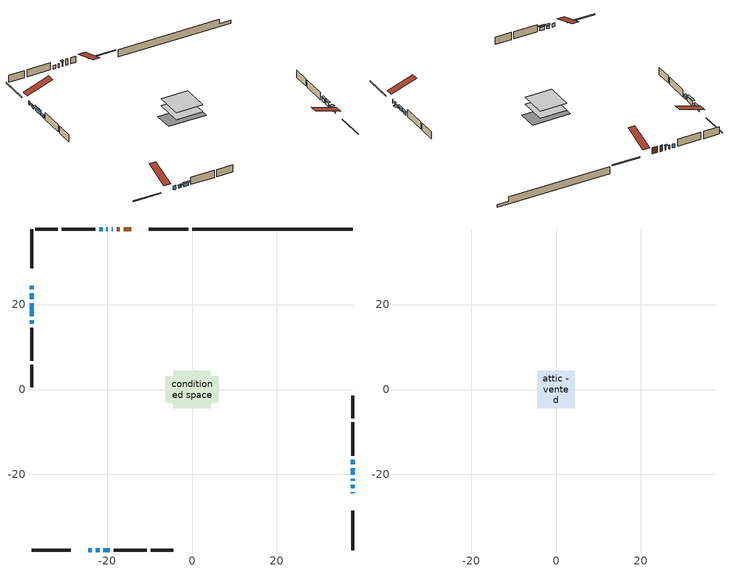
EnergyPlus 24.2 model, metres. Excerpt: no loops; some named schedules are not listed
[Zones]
conditioned space
 floor adiabatic (AdiabaticFloorConstruction): -4.46,-4.46 -4.46,4.46 4.46,4.46 4.46,-4.46 z1.68
 floor foundation (Slab1 construction): -6.29,-3.16 -6.29,3.16 6.29,3.16 6.29,-3.16 z-0.76
 wall outside (RimJoist1 construction): -0.92,37.8 -10.18,37.8 / -37.8,-37.8 -28.54,-37.8 / -37.8,37.8 -37.8,28.54 / 37.8,-37.8 37.8,-28.54 z1.68:1.98
 wall outside (AdiabaticWallConstruction 1): -14.33,37.8 -16.07,37.8 / -17,37.8 -17.7,37.8 z1.68:3.71
 wall outside (AdiabaticWallConstruction): -18.63,37.8 -18.91,37.8 / -37.8,20.27 -37.8,17.25 z1.68:3.13; 37.8,-24.4 37.8,-24.18 / 37.8,-23.26 37.8,-22.43 / -19.84,37.8 -20.15,37.8 / -21.08,37.8 -21.9,37.8 / -24.4,-37.8 -23.57,-37.8 / -37.8,24.4 -37.8,23.6 z1.68:2.9; 37.8,-21.5 37.8,-20.99 z1.68:2.19; 37.8,-20.06 37.8,-18.59 z1.68:2.85; 37.8,-17.66 37.8,-16.49 z1.68:2.77; -22.64,-37.8 -21.78,-37.8 / -37.8,22.68 -37.8,21.2 z1.68:2.54; -20.85,-37.8 -19.4,-37.8 z1.68:2.82; -37.8,16.32 -37.8,15.5 z1.68:2.5
 wall outside (Wall1 construction): -22.83,37.8 -30.66,37.8 / -18.47,-37.8 -10.64,-37.8 / -37.8,14.58 -37.8,6.75 / 37.8,-15.56 37.8,-7.73 z1.68:4.12
 wall outside (Wall2 construction): -31.59,37.8 -36.87,37.8 / -9.71,-37.8 -4.43,-37.8 / -37.8,5.82 -37.8,0.54 / 37.8,-6.8 37.8,-1.52 z1.68:4.12
 wall foundation (FoundationWall1 construction): 0.01,37.8,-0.76 0.01,37.8,1.68 34.02,37.8,1.68 34.02,37.8,0.15 37.8,37.8,0.15 37.8,37.8,-0.76
 window (WindowConstruction 7): -18.63,37.8 -18.91,37.8 z1.68:3.13
 window (WindowConstruction 14): 37.8,-24.4 37.8,-24.18 z1.68:2.9
 window (WindowConstruction 9): 37.8,-23.25 37.8,-22.43 z1.68:2.9
 window (WindowConstruction 10): -19.84,37.8 -20.15,37.8 z1.68:2.9
 window (WindowConstruction 11): -21.08,37.8 -21.9,37.8 z1.68:2.9
 window (WindowConstruction 12): -24.4,-37.8 -23.57,-37.8 z1.68:2.9
 window (WindowConstruction 13): -37.8,24.4 -37.8,23.6 z1.68:2.9
 window (WindowConstruction 8): 37.8,-21.5 37.8,-20.99 z1.68:2.19
 window (WindowConstruction): 37.8,-20.06 37.8,-18.59 z1.68:2.85
 window (WindowConstruction 1): 37.8,-17.66 37.8,-16.49 z1.68:2.77
 window (WindowConstruction 2): -22.64,-37.8 -21.78,-37.8 z1.68:2.54
 window (WindowConstruction 3): -20.85,-37.8 -19.4,-37.8 z1.68:2.82
 window (WindowConstruction 4): -37.8,22.67 -37.8,21.2 z1.68:2.54
 window (WindowConstruction 5): -37.8,20.27 -37.8,17.25 z1.68:3.13
 window (WindowConstruction 6): -37.8,16.32 -37.8,15.51 z1.68:2.49
 door (Door): -14.33,37.8 -16.07,37.8 z1.68:3.71
 door (Door 1): -17,37.8 -17.7,37.8 z1.68:3.71
 ceiling adiabatic (AdiabaticFloorConstruction): 4.46,-4.46 4.46,4.46 -4.46,4.46 -4.46,-4.46 z1.68
attic - vented
 floor to conditioned space (Floor1 construction Reversed): -4.46,-4.46 -4.46,4.46 4.46,4.46 4.46,-4.46 z4.12
 roof outside (Roof1 construction): -13.4,37.8,4.12 -13.4,29.12,7.01 -11.11,29.12,7.01 -11.11,37.8,4.12; -25.33,-37.8,4.12 -25.33,-29.12,7.01 -27.61,-29.12,7.01 -27.61,-37.8,4.12; -37.8,25.33,4.12 -29.12,25.33,7.01 -29.12,27.61,7.01 -37.8,27.61,4.12; 37.8,-25.33,4.12 29.12,-25.33,7.01 29.12,-27.61,7.01 37.8,-27.61,4.12
shading: -19.21,37.8 -18.33,37.8 -18.33,38.41 -19.21,38.41 z3.43; 37.8,-20.69 37.8,-21.8 39.02,-21.8 39.02,-20.69 z2.49; 37.8,-18.29 37.8,-20.36 38.41,-20.36 38.41,-18.29 z3.15; 37.8,-16.19 37.8,-17.96 38.41,-17.96 38.41,-16.19 z3.07; -21.48,-37.8 -22.94,-37.8 -22.94,-38.41 -21.48,-38.41 z2.84; -19.1,-37.8 -21.15,-37.8 -21.15,-38.41 -19.1,-38.41 z3.12; -37.8,20.9 -37.8,22.97 -38.41,22.97 -38.41,20.9 z2.84; -37.8,16.95 -37.8,20.57 -38.41,20.57 -38.41,16.95 z3.43; -37.8,15.21 -37.8,16.62 -38.41,16.62 -38.41,15.21 z2.79
[Building]
Building 1: Terrain=Suburbs
[Site:Location]
Vancouver Intl AP_BC: Latitude {deg}=49.19; Longitude {deg}=-123.18; Time Zone {hr}=-8; Elevation {m}=4; Keep Site Location Information=Yes
[Site:GroundTemperature:Shallow]
8.06451, 6.96315, 6.87495, 7.3976, 9.49575, 11.5841, 13.3946, 14.5416, 14.639, 13.7062, 11.9418, 9.91751
[Site:WaterMainsTemperature]
Calculation Method=Schedule; Temperature Schedule=mains temperature schedule
[Material] Roughness=Rough; Thermal Absorptance=0.9
Name | Thickness {m} | Conductivity {W/m-K} | Density {kg/m3} | Specific Heat {J/kg-K} | Solar Absorptance | Visible Absorptance
asphalt or fiberglass shingles | 0.00635 | 0.162714 | 1121.4 | 1465.45 | 0.4 | 0.4
ceiling loosefill ins | 0.169333 | 0.0480833 | 16.02 | 1046.75 | 0.7 | 0.7
ceiling stud and cavity | 0.1397 | 0.164942 | 65.682 | 1177.47 | 0.7 | 0.7
concrete 4.0 in. | 0.1016 | 1.803125 | 2242.8 | 837.4 | 0.7 | 0.7
concrete 8.0 in. | 0.2032 | 1.803125 | 2242.8 | 837.4 | 0.7 | 0.7
door material | 0.04445 | 0.188738 | 512.64 | 1214.23 | 0.7 | 0.7
floor covering | 0.0127 | 0.0433444 | 54.468 | 1339.84 | 0.6 | 0.6
floor rigid ins; wall rigid ins | 0.512978 | 0.029427 | 32.04 | 1214.23 | 0.7 | 0.7
floor stud and cavity | 0.1397 | 1.75129 | 37.0049 | 1207.88 | 0.7 | 0.7
furniture material conditioned space 1 | 0.1524 | 0.115458 | 640.8 | 1214.23 | 0.6 | 0.6
gypsum board | 0.0127 | 0.160291 | 801 | 837.4 | 0.6 | 0.6
gypsum board 1 | 0.00254 | 0.160291 | 801 | 837.4 | 0.6 | 0.6
osb sheathing 0.5 in. | 0.0127 | 0.115458 | 512.64 | 1214.23 | 0.7 | 0.7
osb sheathing 0.75 in. | 0.01905 | 0.115458 | 512.64 | 1214.23 | 0.7 | 0.7
rim joist stud and cavity | 0.0508 | 0.143208 | 50.32683 | 1063.81 | 0.6 | 0.6
wall stud and cavity | 0.1397 | 0.129639 | 139.0536 | 1170.24 | 0.7 | 0.7
wall stud and cavity 1 | 0.0889 | 0.49837 | 6.31874 | 1174.65 | 0.7 | 0.7
wall stud and cavity 2 | 0.0889 | 0.380278 | 52.3479 | 1209.89 | 0.7 | 0.7
wall stud and cavity 3 | 0.0889 | 0.391764 | 83.0341 | 1211.67 | 0.7 | 0.7
wood siding | 0.0254 | 0.102417 | 544.68 | 1172.36 | 0.4 | 0.4
wood siding 1 | 0.00254 | 0.102417 | 544.68 | 1172.36 | 0.4 | 0.4
wood siding 2; wood siding 3; wood siding 4 | 0.0254 | 0.102417 | 544.68 | 1172.36 | 0.7 | 0.7
[WindowMaterial:SimpleGlazingSystem]
Name | U-Factor {W/m2-K} | Solar Heat Gain Coefficient
WindowMaterial | 2.787898 | 0.61
WindowMaterial 1 | 2.78222 | 0.55
WindowMaterial 10 | 6.83007 | 0.72
WindowMaterial 11 | 6.75625 | 0.73
WindowMaterial 12 | 8.057082 | 0.62
WindowMaterial 2 | 2.77143 | 0.49
WindowMaterial 3 | 2.78619 | 0.58
WindowMaterial 4 | 2.77597 | 0.65
WindowMaterial 5 | 2.7913 | 0.7
WindowMaterial 6 | 2.76405 | 0.62
WindowMaterial 7 | 4.79848 | 0.59
WindowMaterial 8 | 5.00743 | 0.62
WindowMaterial 9 | 7.20936 | 0.73
[Construction]
AdiabaticFloorConstruction: floor stud and cavity, floor rigid ins, osb sheathing 0.75 in., floor covering
AdiabaticWallConstruction: wood siding 3, wall rigid ins, wall stud and cavity 2, gypsum board
AdiabaticWallConstruction 1: wood siding 4, wall rigid ins, wall stud and cavity 2, gypsum board
Door; Door 1: door material
Floor1 construction Reversed: gypsum board, ceiling stud and cavity, ceiling loosefill ins
FoundationWall1 construction: concrete 8.0 in.
furniture construction conditioned space 1: furniture material conditioned space 1
PartitionWallConstruction: gypsum board, wall stud and cavity 3, gypsum board
RimJoist1 construction: wood siding 2, rim joist stud and cavity
Roof1 construction: asphalt or fiberglass shingles
Slab1 construction: concrete 4.0 in.
Wall1 construction: wood siding, osb sheathing 0.5 in., wall stud and cavity, gypsum board
Wall2 construction: wood siding 1, wall stud and cavity 1, gypsum board 1
WindowConstruction: WindowMaterial
WindowConstruction 1: WindowMaterial 1
WindowConstruction 10: WindowMaterial 10
WindowConstruction 11; WindowConstruction 12; WindowConstruction 9: WindowMaterial 9
WindowConstruction 13: WindowMaterial 11
WindowConstruction 14: WindowMaterial 12
WindowConstruction 2: WindowMaterial 2
WindowConstruction 3: WindowMaterial 3
WindowConstruction 4: WindowMaterial 4
WindowConstruction 5: WindowMaterial 5
WindowConstruction 6: WindowMaterial 6
WindowConstruction 7: WindowMaterial 7
WindowConstruction 8: WindowMaterial 8
[Zone] Multiplier=1; Part of Total Floor Area=Yes
Name | Volume {m3}
attic - vented | 37.31
conditioned space | 411.6
[Space]
Name | Zone | Volume {m3}
attic - vented 1 | attic - vented | 37.31
conditioned space 1 | conditioned space | 411.6
[ZoneInfiltration:EffectiveLeakageArea]
infil attic - vented 1: Zone or Space=attic - vented 1; Schedule=Always On Discrete; Effective Air Leakage Area {cm2}=3286.76; Stack Coefficient=0.000201213; Wind Coefficient=9.58402e-06
[ZoneMixing]
whole house fan mix: Zone or Space=attic - vented; Schedule=Always On Continuous; Design Flow Rate Calculation Method=Flow/Zone; Design Flow Rate {m3/s}=0; Source Zone or Space=conditioned space
[SurfaceProperty:ExposedFoundationPerimeter]
Slab1: Exposed Perimeter Calculation Method=TotalExposedPerimeter; Total Exposed Perimeter {m}=37.795
[InternalMass] Zone or ZoneList=conditioned space; Space or SpaceList=conditioned space 1
Name | Construction | Surface Area {m2}
furniture mass conditioned space 1 | furniture construction conditioned space 1 | 63.5318
partition wall mass | PartitionWallConstruction | 158.83
[Lights]
interior lighting: Zone or ZoneList or Space or SpaceList=conditioned space 1; Schedule=interior lighting schedule; Design Level Calculation Method=LightingLevel; Lighting Level {W}=343.2; Return Air Fraction=0; Fraction Radiant=0.6; Fraction Visible=0.2; Fraction Replaceable=1
[People]
occupants: Zone or ZoneList or Space or SpaceList=conditioned space 1; Number of People Schedule=occupants schedule; Number of People Calculation Method=People; Number of People=3; Fraction Radiant=0.314171; Sensible Heat Fraction=0.56303; Activity Level Schedule=occupants activity schedule; Carbon Dioxide Generation Rate {m3/s-W}=0; Enable ASHRAE 55 Comfort Warnings=No; Mean Radiant Temperature Calculation Type=EnclosureAveraged
[ElectricEquipment] Zone or ZoneList or Space or SpaceList=conditioned space 1; Design Level Calculation Method=EquipmentLevel
Name | Schedule | Design Level {W} | Fraction Latent | Fraction Radiant | Fraction Lost
clothes dryer | clothes dryer schedule | 140.772 | 0.015 | 0.081 | 0.85
clothes washer | clothes washer schedule | 32.1985 | 0.03 | 0.162 | 0.7
cooking range | cooking range schedule | 215.147 | 0.08 | 0.432 | 0.2
dishwasher | dishwasher schedule | 66.8632 | 0.3 | 0.18 | 0.4
fridge | fridge schedule | 72.9452 | 0 | 0.6 | 0
mech vent bath fan 0 | mech vent bath fan 0 schedule | 25.1 | 0 | 0 | 1
mech vent bath fan 1 | mech vent bath fan 1 schedule | 25.1 | 0 | 0 | 1
mech vent house fan | mech vent house fan schedule | 0 | 0 | 0 | 1
mech vent house fan cfis | mech vent house fan cfis schedule | 0 | 0 | 0 | 0
mech vent range fan 0 | mech vent range fan 0 schedule | 57 | 0 | 0 | 1
misc plug loads | misc plug loads schedule | 494.7 | 0.045 | 0.513 | 0.1
whole house fan | Always On Discrete | 0 | 0 | 0 | 1
[OtherEquipment] Zone or ZoneList or Space or SpaceList=conditioned space 1; Design Level Calculation Method=EquipmentLevel
Name | Fuel Type | Schedule | Design Level {W} | Fraction Latent | Fraction Radiant | Fraction Lost
clothes dryer 1 | Electricity | clothes dryer schedule | 0 | 0.015 | 0.081 | 0.85
cooking range 1 | Electricity | cooking range schedule | 0 | 0.08 | 0.432 | 0.2
general water use latent | None | general water use schedule | 62.594 | 1 | 0 | 0
general water use sensible | None | general water use schedule | -61.6891 | 0 | 0.6 | 0
mech vent house fan latent load | None | Always On Discrete | 0 | 1 | 0 | 0
mech vent house fan sensible load | None | Always On Discrete | 0 | 0 | 0 | 0
water heater energy adjustment1 | NaturalGas | Always On Discrete | 0.01 | 0 | 0 | 1
[ZoneInfiltration:DesignFlowRate] Zone or ZoneList or Space or SpaceList=conditioned space 1; Schedule=Always On Discrete; Design Flow Rate Calculation Method=Flow/Zone; Design Flow Rate {m3/s}=0
infil flow; natural vent flow; whole house fan flow
[Foundation:Kiva]
Foundation Kiva 1: Initial Indoor Air Temperature {C}=18; Wall Height Above Grade {m}=1.68; Wall Depth Below Slab {m}=0.2032
[Foundation:Kiva:Settings]
Soil Conductivity {W/m-K}=0.849921; Soil Density {kg/m3}=1842.3; Soil Specific Heat {J/kg-K}=418.7; Ground Solar Absorptivity=0.9; Ground Thermal Absorptivity=0.9; Ground Surface Roughness {m}=0.03; Far-Field Width {m}=40; Deep-Ground Boundary Condition=ZeroFlux; Deep-Ground Depth {m}=40; Minimum Cell Dimension {m}=0.2; Maximum Cell Growth Coefficient=3; Simulation Timestep=Timestep
[Exterior:Lights]
exterior lighting: Schedule=exterior lighting schedule; Design Level {W}=75.6
[Schedule:Constant]
Name | Hourly Value
Always On Continuous; mech vent house fan schedule; mech vent house fan cfis schedule; Always On Discrete | 1
occupants activity schedule | 117.228
fridge schedule | 0
[Schedule:Week:Daily]
interior lighting schedule Week Rule - Jan1-Jan27: interior lighting schedule day, interior lighting schedule day, interior lighting schedule day, interior lighting schedule day, interior lighting schedule day, interior lighting schedule day, interior lighting schedule day, interior lighting schedule default day, interior lighting schedule default day, interior lighting schedule default day, interior lighting schedule default day, interior lighting schedule default day
interior lighting schedule Week Rule - Jan28-Feb3: interior lighting schedule day, interior lighting schedule day, interior lighting schedule day, interior lighting schedule day, interior lighting schedule day 1, interior lighting schedule day 1, interior lighting schedule day 1, interior lighting schedule default day, interior lighting schedule default day, interior lighting schedule default day, interior lighting schedule default day, interior lighting schedule default day
interior lighting schedule Week Rule - Feb4-Feb24: interior lighting schedule day 1, interior lighting schedule day 1, interior lighting schedule day 1, interior lighting schedule day 1, interior lighting schedule day 1, interior lighting schedule day 1, interior lighting schedule day 1, interior lighting schedule default day, interior lighting schedule default day, interior lighting schedule default day, interior lighting schedule default day, interior lighting schedule default day
interior lighting schedule Week Rule - Feb25-Mar3: interior lighting schedule day 1, interior lighting schedule day 1, interior lighting schedule day 1, interior lighting schedule day 1, interior lighting schedule day 2, interior lighting schedule day 2, interior lighting schedule day 2, interior lighting schedule default day, interior lighting schedule default day, interior lighting schedule default day, interior lighting schedule default day, interior lighting schedule default day
interior lighting schedule Week Rule - Mar4-Mar31: interior lighting schedule day 2, interior lighting schedule day 2, interior lighting schedule day 2, interior lighting schedule day 2, interior lighting schedule day 2, interior lighting schedule day 2, interior lighting schedule day 2, interior lighting schedule default day, interior lighting schedule default day, interior lighting schedule default day, interior lighting schedule default day, interior lighting schedule default day
interior lighting schedule Week Rule - Apr1-Apr28: interior lighting schedule day 3, interior lighting schedule day 3, interior lighting schedule day 3, interior lighting schedule day 3, interior lighting schedule day 3, interior lighting schedule day 3, interior lighting schedule day 3, interior lighting schedule default day, interior lighting schedule default day, interior lighting schedule default day, interior lighting schedule default day, interior lighting schedule default day
interior lighting schedule Week Rule - Apr29-May5: interior lighting schedule day 3, interior lighting schedule day 3, interior lighting schedule day 4, interior lighting schedule day 4, interior lighting schedule day 4, interior lighting schedule day 4, interior lighting schedule day 4, interior lighting schedule default day, interior lighting schedule default day, interior lighting schedule default day, interior lighting schedule default day, interior lighting schedule default day
interior lighting schedule Week Rule - May6-May26: interior lighting schedule day 4, interior lighting schedule day 4, interior lighting schedule day 4, interior lighting schedule day 4, interior lighting schedule day 4, interior lighting schedule day 4, interior lighting schedule day 4, interior lighting schedule default day, interior lighting schedule default day, interior lighting schedule default day, interior lighting schedule default day, interior lighting schedule default day
interior lighting schedule Week Rule - May27-Jun2: interior lighting schedule day 4, interior lighting schedule day 4, interior lighting schedule day 4, interior lighting schedule day 4, interior lighting schedule day 4, interior lighting schedule day 5, interior lighting schedule day 5, interior lighting schedule default day, interior lighting schedule default day, interior lighting schedule default day, interior lighting schedule default day, interior lighting schedule default day
interior lighting schedule Week Rule - Jun3-Jun30: interior lighting schedule day 5, interior lighting schedule day 5, interior lighting schedule day 5, interior lighting schedule day 5, interior lighting schedule day 5, interior lighting schedule day 5, interior lighting schedule day 5, interior lighting schedule default day, interior lighting schedule default day, interior lighting schedule default day, interior lighting schedule default day, interior lighting schedule default day
interior lighting schedule Week Rule - Jul1-Jul28: interior lighting schedule day 6, interior lighting schedule day 6, interior lighting schedule day 6, interior lighting schedule day 6, interior lighting schedule day 6, interior lighting schedule day 6, interior lighting schedule day 6, interior lighting schedule default day, interior lighting schedule default day, interior lighting schedule default day, interior lighting schedule default day, interior lighting schedule default day
interior lighting schedule Week Rule - Jul29-Aug4: interior lighting schedule day 6, interior lighting schedule day 6, interior lighting schedule day 6, interior lighting schedule day 7, interior lighting schedule day 7, interior lighting schedule day 7, interior lighting schedule day 7, interior lighting schedule default day, interior lighting schedule default day, interior lighting schedule default day, interior lighting schedule default day, interior lighting schedule default day
interior lighting schedule Week Rule - Aug5-Aug25: interior lighting schedule day 7, interior lighting schedule day 7, interior lighting schedule day 7, interior lighting schedule day 7, interior lighting schedule day 7, interior lighting schedule day 7, interior lighting schedule day 7, interior lighting schedule default day, interior lighting schedule default day, interior lighting schedule default day, interior lighting schedule default day, interior lighting schedule default day
interior lighting schedule Week Rule - Aug26-Sep1: interior lighting schedule day 7, interior lighting schedule day 7, interior lighting schedule day 7, interior lighting schedule day 7, interior lighting schedule day 7, interior lighting schedule day 7, interior lighting schedule day 8, interior lighting schedule default day, interior lighting schedule default day, interior lighting schedule default day, interior lighting schedule default day, interior lighting schedule default day
interior lighting schedule Week Rule - Sep2-Sep29: interior lighting schedule day 8, interior lighting schedule day 8, interior lighting schedule day 8, interior lighting schedule day 8, interior lighting schedule day 8, interior lighting schedule day 8, interior lighting schedule day 8, interior lighting schedule default day, interior lighting schedule default day, interior lighting schedule default day, interior lighting schedule default day, interior lighting schedule default day
interior lighting schedule Week Rule - Sep30-Oct6: interior lighting schedule day 8, interior lighting schedule day 9, interior lighting schedule day 9, interior lighting schedule day 9, interior lighting schedule day 9, interior lighting schedule day 9, interior lighting schedule day 9, interior lighting schedule default day, interior lighting schedule default day, interior lighting schedule default day, interior lighting schedule default day, interior lighting schedule default day
interior lighting schedule Week Rule - Oct7-Oct27: interior lighting schedule day 9, interior lighting schedule day 9, interior lighting schedule day 9, interior lighting schedule day 9, interior lighting schedule day 9, interior lighting schedule day 9, interior lighting schedule day 9, interior lighting schedule default day, interior lighting schedule default day, interior lighting schedule default day, interior lighting schedule default day, interior lighting schedule default day
interior lighting schedule Week Rule - Oct28-Nov3: interior lighting schedule day 9, interior lighting schedule day 9, interior lighting schedule day 9, interior lighting schedule day 9, interior lighting schedule day 10, interior lighting schedule day 10, interior lighting schedule day 10, interior lighting schedule default day, interior lighting schedule default day, interior lighting schedule default day, interior lighting schedule default day, interior lighting schedule default day
interior lighting schedule Week Rule - Nov4-Nov24: interior lighting schedule day 10, interior lighting schedule day 10, interior lighting schedule day 10, interior lighting schedule day 10, interior lighting schedule day 10, interior lighting schedule day 10, interior lighting schedule day 10, interior lighting schedule default day, interior lighting schedule default day, interior lighting schedule default day, interior lighting schedule default day, interior lighting schedule default day
interior lighting schedule Week Rule - Nov25-Dec1: interior lighting schedule day 10, interior lighting schedule day 10, interior lighting schedule day 10, interior lighting schedule day 10, interior lighting schedule day 10, interior lighting schedule day 10, interior lighting schedule day 11, interior lighting schedule default day, interior lighting schedule default day, interior lighting schedule default day, interior lighting schedule default day, interior lighting schedule default day
interior lighting schedule Week Rule - Dec2-Dec31: interior lighting schedule day 11, interior lighting schedule day 11, interior lighting schedule day 11, interior lighting schedule day 11, interior lighting schedule day 11, interior lighting schedule day 11, interior lighting schedule day 11, interior lighting schedule default day, interior lighting schedule default day, interior lighting schedule default day, interior lighting schedule default day, interior lighting schedule default day
occupants schedule Week Rule - Jan1-Dec31: occupants schedule day, occupants schedule day, occupants schedule day, occupants schedule day, occupants schedule day, occupants schedule day, occupants schedule day, occupants schedule default day, occupants schedule default day, occupants schedule default day, occupants schedule default day, occupants schedule default day
clothes dryer schedule Week Rule - Jan1-Dec31: clothes dryer schedule day, clothes dryer schedule day, clothes dryer schedule day, clothes dryer schedule day, clothes dryer schedule day, clothes dryer schedule day, clothes dryer schedule day, clothes dryer schedule default day, clothes dryer schedule default day, clothes dryer schedule default day, clothes dryer schedule default day, clothes dryer schedule default day
clothes washer schedule Week Rule - Jan1-Dec31: clothes washer schedule day, clothes washer schedule day, clothes washer schedule day, clothes washer schedule day, clothes washer schedule day, clothes washer schedule day, clothes washer schedule day, clothes washer schedule default day, clothes washer schedule default day, clothes washer schedule default day, clothes washer schedule default day, clothes washer schedule default day
cooking range schedule Week Rule - Jan1-Dec31: cooking range schedule day, cooking range schedule day, cooking range schedule day, cooking range schedule day, cooking range schedule day, cooking range schedule day, cooking range schedule day, cooking range schedule default day, cooking range schedule default day, cooking range schedule default day, cooking range schedule default day, cooking range schedule default day
dishwasher schedule Week Rule - Jan1-Dec31: dishwasher schedule day, dishwasher schedule day, dishwasher schedule day, dishwasher schedule day, dishwasher schedule day, dishwasher schedule day, dishwasher schedule day, dishwasher schedule default day, dishwasher schedule default day, dishwasher schedule default day, dishwasher schedule default day, dishwasher schedule default day
mech vent bath fan 0 schedule Week Rule - Jan1-Dec31: mech vent bath fan 0 schedule day, mech vent bath fan 0 schedule day, mech vent bath fan 0 schedule day, mech vent bath fan 0 schedule day, mech vent bath fan 0 schedule day, mech vent bath fan 0 schedule day, mech vent bath fan 0 schedule day, mech vent bath fan 0 schedule default day, mech vent bath fan 0 schedule default day, mech vent bath fan 0 schedule default day, mech vent bath fan 0 schedule default day, mech vent bath fan 0 schedule default day
mech vent bath fan 1 schedule Week Rule - Jan1-Dec31: mech vent bath fan 1 schedule day, mech vent bath fan 1 schedule day, mech vent bath fan 1 schedule day, mech vent bath fan 1 schedule day, mech vent bath fan 1 schedule day, mech vent bath fan 1 schedule day, mech vent bath fan 1 schedule day, mech vent bath fan 1 schedule default day, mech vent bath fan 1 schedule default day, mech vent bath fan 1 schedule default day, mech vent bath fan 1 schedule default day, mech vent bath fan 1 schedule default day
mech vent range fan 0 schedule Week Rule - Jan1-Dec31: mech vent range fan 0 schedule day, mech vent range fan 0 schedule day, mech vent range fan 0 schedule day, mech vent range fan 0 schedule day, mech vent range fan 0 schedule day, mech vent range fan 0 schedule day, mech vent range fan 0 schedule day, mech vent range fan 0 schedule default day, mech vent range fan 0 schedule default day, mech vent range fan 0 schedule default day, mech vent range fan 0 schedule default day, mech vent range fan 0 schedule default day
misc plug loads schedule Week Rule - Jan1-Dec31: misc plug loads schedule day, misc plug loads schedule day, misc plug loads schedule day, misc plug loads schedule day, misc plug loads schedule day, misc plug loads schedule day, misc plug loads schedule day, misc plug loads schedule default day, misc plug loads schedule default day, misc plug loads schedule default day, misc plug loads schedule default day, misc plug loads schedule default day
general water use schedule Week Rule - Jan1-Dec31: general water use schedule day, general water use schedule day, general water use schedule day, general water use schedule day, general water use schedule day, general water use schedule day, general water use schedule day, general water use schedule default day, general water use schedule default day, general water use schedule default day, general water use schedule default day, general water use schedule default day
exterior lighting schedule Week Rule - Jan1-Jan27: exterior lighting schedule day, exterior lighting schedule day, exterior lighting schedule day, exterior lighting schedule day, exterior lighting schedule day, exterior lighting schedule day, exterior lighting schedule day, exterior lighting schedule default day, exterior lighting schedule default day, exterior lighting schedule default day, exterior lighting schedule default day, exterior lighting schedule default day
exterior lighting schedule Week Rule - Jan28-Feb3: exterior lighting schedule day, exterior lighting schedule day, exterior lighting schedule day, exterior lighting schedule day, exterior lighting schedule day 1, exterior lighting schedule day 1, exterior lighting schedule day 1, exterior lighting schedule default day, exterior lighting schedule default day, exterior lighting schedule default day, exterior lighting schedule default day, exterior lighting schedule default day
exterior lighting schedule Week Rule - Feb4-Feb24: exterior lighting schedule day 1, exterior lighting schedule day 1, exterior lighting schedule day 1, exterior lighting schedule day 1, exterior lighting schedule day 1, exterior lighting schedule day 1, exterior lighting schedule day 1, exterior lighting schedule default day, exterior lighting schedule default day, exterior lighting schedule default day, exterior lighting schedule default day, exterior lighting schedule default day
exterior lighting schedule Week Rule - Feb25-Mar3: exterior lighting schedule day 1, exterior lighting schedule day 1, exterior lighting schedule day 1, exterior lighting schedule day 1, exterior lighting schedule day 2, exterior lighting schedule day 2, exterior lighting schedule day 2, exterior lighting schedule default day, exterior lighting schedule default day, exterior lighting schedule default day, exterior lighting schedule default day, exterior lighting schedule default day
exterior lighting schedule Week Rule - Mar4-Mar31: exterior lighting schedule day 2, exterior lighting schedule day 2, exterior lighting schedule day 2, exterior lighting schedule day 2, exterior lighting schedule day 2, exterior lighting schedule day 2, exterior lighting schedule day 2, exterior lighting schedule default day, exterior lighting schedule default day, exterior lighting schedule default day, exterior lighting schedule default day, exterior lighting schedule default day
exterior lighting schedule Week Rule - Apr1-Apr28: exterior lighting schedule day 3, exterior lighting schedule day 3, exterior lighting schedule day 3, exterior lighting schedule day 3, exterior lighting schedule day 3, exterior lighting schedule day 3, exterior lighting schedule day 3, exterior lighting schedule default day, exterior lighting schedule default day, exterior lighting schedule default day, exterior lighting schedule default day, exterior lighting schedule default day
exterior lighting schedule Week Rule - Apr29-May5: exterior lighting schedule day 3, exterior lighting schedule day 3, exterior lighting schedule day 4, exterior lighting schedule day 4, exterior lighting schedule day 4, exterior lighting schedule day 4, exterior lighting schedule day 4, exterior lighting schedule default day, exterior lighting schedule default day, exterior lighting schedule default day, exterior lighting schedule default day, exterior lighting schedule default day
exterior lighting schedule Week Rule - May6-May26: exterior lighting schedule day 4, exterior lighting schedule day 4, exterior lighting schedule day 4, exterior lighting schedule day 4, exterior lighting schedule day 4, exterior lighting schedule day 4, exterior lighting schedule day 4, exterior lighting schedule default day, exterior lighting schedule default day, exterior lighting schedule default day, exterior lighting schedule default day, exterior lighting schedule default day
exterior lighting schedule Week Rule - May27-Jun2: exterior lighting schedule day 4, exterior lighting schedule day 4, exterior lighting schedule day 4, exterior lighting schedule day 4, exterior lighting schedule day 4, exterior lighting schedule day 5, exterior lighting schedule day 5, exterior lighting schedule default day, exterior lighting schedule default day, exterior lighting schedule default day, exterior lighting schedule default day, exterior lighting schedule default day
exterior lighting schedule Week Rule - Jun3-Jun30: exterior lighting schedule day 5, exterior lighting schedule day 5, exterior lighting schedule day 5, exterior lighting schedule day 5, exterior lighting schedule day 5, exterior lighting schedule day 5, exterior lighting schedule day 5, exterior lighting schedule default day, exterior lighting schedule default day, exterior lighting schedule default day, exterior lighting schedule default day, exterior lighting schedule default day
exterior lighting schedule Week Rule - Jul1-Jul28: exterior lighting schedule day 6, exterior lighting schedule day 6, exterior lighting schedule day 6, exterior lighting schedule day 6, exterior lighting schedule day 6, exterior lighting schedule day 6, exterior lighting schedule day 6, exterior lighting schedule default day, exterior lighting schedule default day, exterior lighting schedule default day, exterior lighting schedule default day, exterior lighting schedule default day
exterior lighting schedule Week Rule - Jul29-Aug4: exterior lighting schedule day 6, exterior lighting schedule day 6, exterior lighting schedule day 6, exterior lighting schedule day 7, exterior lighting schedule day 7, exterior lighting schedule day 7, exterior lighting schedule day 7, exterior lighting schedule default day, exterior lighting schedule default day, exterior lighting schedule default day, exterior lighting schedule default day, exterior lighting schedule default day
exterior lighting schedule Week Rule - Aug5-Aug25: exterior lighting schedule day 7, exterior lighting schedule day 7, exterior lighting schedule day 7, exterior lighting schedule day 7, exterior lighting schedule day 7, exterior lighting schedule day 7, exterior lighting schedule day 7, exterior lighting schedule default day, exterior lighting schedule default day, exterior lighting schedule default day, exterior lighting schedule default day, exterior lighting schedule default day
exterior lighting schedule Week Rule - Aug26-Sep1: exterior lighting schedule day 7, exterior lighting schedule day 7, exterior lighting schedule day 7, exterior lighting schedule day 7, exterior lighting schedule day 7, exterior lighting schedule day 7, exterior lighting schedule day 8, exterior lighting schedule default day, exterior lighting schedule default day, exterior lighting schedule default day, exterior lighting schedule default day, exterior lighting schedule default day
exterior lighting schedule Week Rule - Sep2-Sep29: exterior lighting schedule day 8, exterior lighting schedule day 8, exterior lighting schedule day 8, exterior lighting schedule day 8, exterior lighting schedule day 8, exterior lighting schedule day 8, exterior lighting schedule day 8, exterior lighting schedule default day, exterior lighting schedule default day, exterior lighting schedule default day, exterior lighting schedule default day, exterior lighting schedule default day
exterior lighting schedule Week Rule - Sep30-Oct6: exterior lighting schedule day 8, exterior lighting schedule day 9, exterior lighting schedule day 9, exterior lighting schedule day 9, exterior lighting schedule day 9, exterior lighting schedule day 9, exterior lighting schedule day 9, exterior lighting schedule default day, exterior lighting schedule default day, exterior lighting schedule default day, exterior lighting schedule default day, exterior lighting schedule default day
exterior lighting schedule Week Rule - Oct7-Oct27: exterior lighting schedule day 9, exterior lighting schedule day 9, exterior lighting schedule day 9, exterior lighting schedule day 9, exterior lighting schedule day 9, exterior lighting schedule day 9, exterior lighting schedule day 9, exterior lighting schedule default day, exterior lighting schedule default day, exterior lighting schedule default day, exterior lighting schedule default day, exterior lighting schedule default day
[Schedule:Year]
interior lighting schedule: interior lighting schedule Week Rule - Jan1-Jan27, 1, 1, 1, 27, interior lighting schedule Week Rule - Jan28-Feb3, 1, 28, 2, 3, interior lighting schedule Week Rule - Feb4-Feb24, 2, 4, 2, 24, interior lighting schedule Week Rule - Feb25-Mar3, 2, 25, 3, 3, interior lighting schedule Week Rule - Mar4-Mar31, 3, 4, 3, 31, interior lighting schedule Week Rule - Apr1-Apr28, 4, 1, 4, 28, interior lighting schedule Week Rule - Apr29-May5, 4, 29, 5, 5, interior lighting schedule Week Rule - May6-May26, 5, 6, 5, 26, interior lighting schedule Week Rule - May27-Jun2, 5, 27, 6, 2, interior lighting schedule Week Rule - Jun3-Jun30, 6, 3, 6, 30, interior lighting schedule Week Rule - Jul1-Jul28, 7, 1, 7, 28, interior lighting schedule Week Rule - Jul29-Aug4, 7, 29, 8, 4, interior lighting schedule Week Rule - Aug5-Aug25, 8, 5, 8, 25, interior lighting schedule Week Rule - Aug26-Sep1, 8, 26, 9, 1, interior lighting schedule Week Rule - Sep2-Sep29, 9, 2, 9, 29, interior lighting schedule Week Rule - Sep30-Oct6, 9, 30, 10, 6, interior lighting schedule Week Rule - Oct7-Oct27, 10, 7, 10, 27, interior lighting schedule Week Rule - Oct28-Nov3, 10, 28, 11, 3, interior lighting schedule Week Rule - Nov4-Nov24, 11, 4, 11, 24, interior lighting schedule Week Rule - Nov25-Dec1, 11, 25, 12, 1, interior lighting schedule Week Rule - Dec2-Dec31, 12, 2, 12, 31
occupants schedule: occupants schedule Week Rule - Jan1-Dec31, 1, 1, 12, 31
clothes dryer schedule: clothes dryer schedule Week Rule - Jan1-Dec31, 1, 1, 12, 31
clothes washer schedule: clothes washer schedule Week Rule - Jan1-Dec31, 1, 1, 12, 31
cooking range schedule: cooking range schedule Week Rule - Jan1-Dec31, 1, 1, 12, 31
dishwasher schedule: dishwasher schedule Week Rule - Jan1-Dec31, 1, 1, 12, 31
mech vent bath fan 0 schedule: mech vent bath fan 0 schedule Week Rule - Jan1-Dec31, 1, 1, 12, 31
mech vent bath fan 1 schedule: mech vent bath fan 1 schedule Week Rule - Jan1-Dec31, 1, 1, 12, 31
mech vent range fan 0 schedule: mech vent range fan 0 schedule Week Rule - Jan1-Dec31, 1, 1, 12, 31
misc plug loads schedule: misc plug loads schedule Week Rule - Jan1-Dec31, 1, 1, 12, 31
general water use schedule: general water use schedule Week Rule - Jan1-Dec31, 1, 1, 12, 31
exterior lighting schedule: exterior lighting schedule Week Rule - Jan1-Jan27, 1, 1, 1, 27, exterior lighting schedule Week Rule - Jan28-Feb3, 1, 28, 2, 3, exterior lighting schedule Week Rule - Feb4-Feb24, 2, 4, 2, 24, exterior lighting schedule Week Rule - Feb25-Mar3, 2, 25, 3, 3, exterior lighting schedule Week Rule - Mar4-Mar31, 3, 4, 3, 31, exterior lighting schedule Week Rule - Apr1-Apr28, 4, 1, 4, 28, exterior lighting schedule Week Rule - Apr29-May5, 4, 29, 5, 5, exterior lighting schedule Week Rule - May6-May26, 5, 6, 5, 26, exterior lighting schedule Week Rule - May27-Jun2, 5, 27, 6, 2, exterior lighting schedule Week Rule - Jun3-Jun30, 6, 3, 6, 30, exterior lighting schedule Week Rule - Jul1-Jul28, 7, 1, 7, 28, exterior lighting schedule Week Rule - Jul29-Aug4, 7, 29, 8, 4, exterior lighting schedule Week Rule - Aug5-Aug25, 8, 5, 8, 25, exterior lighting schedule Week Rule - Aug26-Sep1, 8, 26, 9, 1, exterior lighting schedule Week Rule - Sep2-Sep29, 9, 2, 9, 29, exterior lighting schedule Week Rule - Sep30-Oct6, 9, 30, 10, 6, exterior lighting schedule Week Rule - Oct7-Oct27, 10, 7, 10, 27, exterior lighting schedule Week Rule - Oct28-Nov3, 10, 28, 11, 3, exterior lighting schedule Week Rule - Nov4-Nov24, 11, 4, 11, 24, exterior lighting schedule Week Rule - Nov25-Dec1, 11, 25, 12, 1, exterior lighting schedule Week Rule - Dec2-Dec31, 12, 2, 12, 31
[Schedule:Compact]
mains temperature schedule: Through: 01/01, For: AllDays, Until: 24:00, 11.375, Through: 01/02, For: AllDays, Until: 24:00, 11.3367, Through: 01/03, For: AllDays, Until: 24:00, 11.2994, Through: 01/04, For: AllDays, Until: 24:00, 11.2628, Through: 01/05, For: AllDays, Until: 24:00, 11.2267, Through: 01/06, For: AllDays, Until: 24:00, 11.1917, Through: 01/07, For: AllDays, Until: 24:00, 11.1578, Through: 01/08, For: AllDays, Until: 24:00, 11.1244, Through: 01/09, For: AllDays, Until: 24:00, 11.0917, Through: 01/10, For: AllDays, Until: 24:00, 11.06, Through: 01/11, For: AllDays, Until: 24:00, 11.0289, Through: 01/12, For: AllDays, Until: 24:00, 10.9989, Through: 01/13, For: AllDays, Until: 24:00, 10.97, Through: 01/14, For: AllDays, Until: 24:00, 10.9417, Through: 01/15, For: AllDays, Until: 24:00, 10.9139, Through: 01/16, For: AllDays, Until: 24:00, 10.8878, Through: 01/17, For: AllDays, Until: 24:00, 10.8622, Through: 01/18, For: AllDays, Until: 24:00, 10.8372, Through: 01/19, For: AllDays, Until: 24:00, 10.8133, Through: 01/20, For: AllDays, Until: 24:00, 10.7906, Through: 01/21, For: AllDays, Until: 24:00, 10.7683, Through: 01/22, For: AllDays, Until: 24:00, 10.7478, Through: 01/23, For: AllDays, Until: 24:00, 10.7272, Through: 01/24, For: AllDays, Until: 24:00, 10.7083, Through: 01/25, For: AllDays, Until: 24:00, 10.69, Through: 01/26, For: AllDays, Until: 24:00, 10.6728, Through: 01/27, For: AllDays, Until: 24:00, 10.6567, Through: 01/28, For: AllDays, Until: 24:00, 10.6411, Through: 01/29, For: AllDays, Until: 24:00, 10.6267, Through: 01/30, For: AllDays, Until: 24:00, 10.6133, Through: 01/31, For: AllDays, Until: 24:00, 10.6011, Through: 02/01, For: AllDays, Until: 24:00, 10.59, Through: 02/02, For: AllDays, Until: 24:00, 10.5794, Through: 02/03, For: AllDays, Until: 24:00, 10.57, Through: 02/04, For: AllDays, Until: 24:00, 10.5617, Through: 02/05, For: AllDays, Until: 24:00, 10.5539, Through: 02/06, For: AllDays, Until: 24:00, 10.5478, Through: 02/07, For: AllDays, Until: 24:00, 10.5422, Through: 02/08, For: AllDays, Until: 24:00, 10.5378, Through: 02/09, For: AllDays, Until: 24:00, 10.5339, Through: 02/10, For: AllDays, Until: 24:00, 10.5317, Through: 02/11, For: AllDays, Until: 24:00, 10.53, Through: 02/12, For: AllDays, Until: 24:00, 10.53, Through: 02/13, For: AllDays, Until: 24:00, 10.5306, Through: 02/14, For: AllDays, Until: 24:00, 10.5317, Through: 02/15, For: AllDays, Until: 24:00, 10.5344, Through: 02/16, For: AllDays, Until: 24:00, 10.5378, Through: 02/17, For: AllDays, Until: 24:00, 10.5428, Through: 02/18, For: AllDays, Until: 24:00, 10.5483, Through: 02/19, For: AllDays, Until: 24:00, 10.5544, Through: 02/20, For: AllDays, Until: 24:00, 10.5622, Through: 02/21, For: AllDays, Until: 24:00, 10.5706, Through: 02/22, For: AllDays, Until: 24:00, 10.5806, Through: 02/23, For: AllDays, Until: 24:00, 10.5911, Through: 02/24, For: AllDays, Until: 24:00, 10.6022, Through: 02/25, For: AllDays, Until: 24:00, 10.615, Through: 02/26, For: AllDays, Until: 24:00, 10.6283, Through: 02/27, For: AllDays, Until: 24:00, 10.6428, Through: 02/28, For: AllDays, Until: 24:00, 10.6583, Through: 03/01, For: AllDays, Until: 24:00, 10.6744, Through: 03/02, For: AllDays, Until: 24:00, 10.6917, Through: 03/03, For: AllDays, Until: 24:00, 10.71, Through: 03/04, For: AllDays, Until: 24:00, 10.7294, Through: 03/05, For: AllDays, Until: 24:00, 10.7494, Through: 03/06, For: AllDays, Until: 24:00, 10.7706, Through: 03/07, For: AllDays, Until: 24:00, 10.7928, Through: 03/08, For: AllDays, Until: 24:00, 10.8161, Through: 03/09, For: AllDays, Until: 24:00, 10.84, Through: 03/10, For: AllDays, Until: 24:00, 10.8644, Through: 03/11, For: AllDays, Until: 24:00, 10.8906, Through: 03/12, For: AllDays, Until: 24:00, 10.9167, Through: 03/13, For: AllDays, Until: 24:00, 10.9444, Through: 03/14, For: AllDays, Until: 24:00, 10.9728, Through: 03/15, For: AllDays, Until: 24:00, 11.0022, Through: 03/16, For: AllDays, Until: 24:00, 11.0322, Through: 03/17, For: AllDays, Until: 24:00, 11.0633, Through: 03/18, For: AllDays, Until: 24:00, 11.095, Through: 03/19, For: AllDays, Until: 24:00, 11.1278, Through: 03/20, For: AllDays, Until: 24:00, 11.1611, Through: 03/21, For: AllDays, Until: 24:00, 11.1956, Through: 03/22, For: AllDays, Until: 24:00, 11.2306, Through: 03/23, For: AllDays, Until: 24:00, 11.2667, Through: 03/24, For: AllDays, Until: 24:00, 11.3033, Through: 03/25, For: AllDays, Until: 24:00, 11.3406, Through: 03/26, For: AllDays, Until: 24:00, 11.3789, Through: 03/27, For: AllDays, Until: 24:00, 11.4178, Through: 03/28, For: AllDays, Until: 24:00, 11.4572, Through: 03/29, For: AllDays, Until: 24:00, 11.4978, Through: 03/30, For: AllDays, Until: 24:00, 11.5389, Through: 03/31, For: AllDays, Until: 24:00, 11.5811, Through: 04/01, For: AllDays, Until: 24:00, 11.6233, Through: 04/02, For: AllDays, Until: 24:00, 11.6667, Through: 04/03, For: AllDays, Until: 24:00, 11.7106, Through: 04/04, For: AllDays, Until: 24:00, 11.755, Through: 04/05, For: AllDays, Until: 24:00, 11.8006, Through: 04/06, For: AllDays, Until: 24:00, 11.8461, Through: 04/07, For: AllDays, Until: 24:00, 11.8928, Through: 04/08, For: AllDays, Until: 24:00, 11.9394, Through: 04/09, For: AllDays, Until: 24:00, 11.9872, Through: 04/10, For: AllDays, Until: 24:00, 12.0356, Through: 04/11, For: AllDays, Until: 24:00, 12.0844, Through: 04/12, For: AllDays, Until: 24:00, 12.1333, Through: 04/13, For: AllDays, Until: 24:00, 12.1833, Through: 04/14, For: AllDays, Until: 24:00, 12.2339, Through: 04/15, For: AllDays, Until: 24:00, 12.2844, Through: 04/16, For: AllDays, Until: 24:00, 12.3361, Through: 04/17, For: AllDays, Until: 24:00, 12.3878, Through: 04/18, For: AllDays, Until: 24:00, 12.44, Through: 04/19, For: AllDays, Until: 24:00, 12.4928, Through: 04/20, For: AllDays, Until: 24:00, 12.5456, Through: 04/21, For: AllDays, Until: 24:00, 12.5994, Through: 04/22, For: AllDays, Until: 24:00, 12.6533, Through: 04/23, For: AllDays, Until: 24:00, 12.7072, Through: 04/24, For: AllDays, Until: 24:00, 12.7622, Through: 04/25, For: AllDays, Until: 24:00, 12.8172, Through: 04/26, For: AllDays, Until: 24:00, 12.8722, Through: 04/27, For: AllDays, Until: 24:00, 12.9278, Through: 04/28, For: AllDays, Until: 24:00, 12.9839, Through: 04/29, For: AllDays, Until: 24:00, 13.04, Through: 04/30, For: AllDays, Until: 24:00, 13.0961, Through: 05/01, For: AllDays, Until: 24:00, 13.1533, Through: 05/02, For: AllDays, Until: 24:00, 13.21, Through: 05/03, For: AllDays, Until: 24:00, 13.2672, Through: 05/04, For: AllDays, Until: 24:00, 13.3244, Through: 05/05, For: AllDays, Until: 24:00, 13.3817, Through: 05/06, For: AllDays, Until: 24:00, 13.4394, Through: 05/07, For: AllDays, Until: 24:00, 13.4972, Through: 05/08, For: AllDays, Until: 24:00, 13.555, Through: 05/09, For: AllDays, Until: 24:00, 13.6133, Through: 05/10, For: AllDays, Until: 24:00, 13.6711, Through: 05/11, For: AllDays, Until: 24:00, 13.7294, Through: 05/12, For: AllDays, Until: 24:00, 13.7878, Through: 05/13, For: AllDays, Until: 24:00, 13.8461, Through: 05/14, For: AllDays, Until: 24:00, 13.9044, Through: 05/15, For: AllDays, Until: 24:00, 13.9628, Through: 05/16, For: AllDays, Until: 24:00, 14.0211, Through: 05/17, For: AllDays, Until: 24:00, 14.0789, Through: 05/18, For: AllDays, Until: 24:00, 14.1372, Through: 05/19, For: AllDays, Until: 24:00, 14.1956, Through: 05/20, For: AllDays, Until: 24:00, 14.2533, Through: 05/21, For: AllDays, Until: 24:00, 14.3117, Through: 05/22, For: AllDays, Until: 24:00, 14.3694, Through: 05/23, For: AllDays, Until: 24:00, 14.4272, Through: 05/24, For: AllDays, Until: 24:00, 14.4844, Through: 05/25, For: AllDays, Until: 24:00, 14.5422, Through: 05/26, For: AllDays, Until: 24:00, 14.5994, Through: 05/27, For: AllDays, Until: 24:00, 14.6561, Through: 05/28, For: AllDays, Until: 24:00, 14.7128, Through: 05/29, For: AllDays, Until: 24:00, 14.7694, Through: 05/30, For: AllDays, Until: 24:00, 14.8261, Through: 05/31, For: AllDays, Until: 24:00, 14.8817, Through: 06/01, For: AllDays, Until: 24:00, 14.9378, Through: 06/02, For: AllDays, Until: 24:00, 14.9933, Through: 06/03, For: AllDays, Until: 24:00, 15.0483, Through: 06/04, For: AllDays, Until: 24:00, 15.1028, Through: 06/05, For: AllDays, Until: 24:00, 15.1572, Through: 06/06, For: AllDays, Until: 24:00, 15.2117, Through: 06/07, For: AllDays, Until: 24:00, 15.265, Through: 06/08, For: AllDays, Until: 24:00, 15.3183, Through: 06/09, For: AllDays, Until: 24:00, 15.3711, Through: 06/10, For: AllDays, Until: 24:00, 15.4239, Through: 06/11, For: AllDays, Until: 24:00, 15.4756, Through: 06/12, For: AllDays, Until: 24:00, 15.5272, Through: 06/13, For: AllDays, Until: 24:00, 15.5783, Through: 06/14, For: AllDays, Until: 24:00, 15.6289, Through: 06/15, For: AllDays, Until: 24:00, 15.6789, Through: 06/16, For: AllDays, Until: 24:00, 15.7283, Through: 06/17, For: AllDays, Until: 24:00, 15.7772, Through: 06/18, For: AllDays, Until: 24:00, 15.8261, Through: 06/19, For: AllDays, Until: 24:00, 15.8739, Through: 06/20, For: AllDays, Until: 24:00, 15.9211, Through: 06/21, For: AllDays, Until: 24:00, 15.9678, Through: 06/22, For: AllDays, Until: 24:00, 16.0139, Through: 06/23, For: AllDays, Until: 24:00, 16.0594, Through: 06/24, For: AllDays, Until: 24:00, 16.1044, Through: 06/25, For: AllDays, Until: 24:00, 16.1483, Through: 06/26, For: AllDays, Until: 24:00, 16.1922, Through: 06/27, For: AllDays, Until: 24:00, 16.235, Through: 06/28, For: AllDays, Until: 24:00, 16.2772, Through: 06/29, For: AllDays, Until: 24:00, 16.3183, Through: 06/30, For: AllDays, Until: 24:00, 16.3594, Through: 07/01, For: AllDays, Until: 24:00, 16.3994, Through: 07/02, For: AllDays, Until: 24:00, 16.4389, Through: 07/03, For: AllDays, Until: 24:00, 16.4772, Through: 07/04, For: AllDays, Until: 24:00, 16.515, Through: 07/05, For: AllDays, Until: 24:00, 16.5522, Through: 07/06, For: AllDays, Until: 24:00, 16.5883, Through: 07/07, For: AllDays, Until: 24:00, 16.6239, Through: 07/08, For: AllDays, Until: 24:00, 16.6583, Through: 07/09, For: AllDays, Until: 24:00, 16.6922, Through: 07/10, For: AllDays, Until: 24:00, 16.7256, Through: 07/11, For: AllDays, Until: 24:00, 16.7578, Through: 07/12, For: AllDays, Until: 24:00, 16.7889, Through: 07/13, For: AllDays, Until: 24:00, 16.8194, Through: 07/14, For: AllDays, Until: 24:00, 16.8489, Through: 07/15, For: AllDays, Until: 24:00, 16.8778, Through: 07/16, For: AllDays, Until: 24:00, 16.9056, Through: 07/17, For: AllDays, Until: 24:00, 16.9328, Through: 07/18, For: AllDays, Until: 24:00, 16.9589, Through: 07/19, For: AllDays, Until: 24:00, 16.9839, Through: 07/20, For: AllDays, Until: 24:00, 17.0083, Through: 07/21, For: AllDays, Until: 24:00, 17.0317, Through: 07/22, For: AllDays, Until: 24:00, 17.0544, Through: 07/23, For: AllDays, Until: 24:00, 17.0761, Through: 07/24, For: AllDays, Until: 24:00, 17.0967, Through: 07/25, For: AllDays, Until: 24:00, 17.1161, Through: 07/26, For: AllDays, Until: 24:00, 17.135, Through: 07/27, For: AllDays, Until: 24:00, 17.1528, Through: 07/28, For: AllDays, Until: 24:00, 17.1694, Through: 07/29, For: AllDays, Until: 24:00, 17.1856, Through: 07/30, For: AllDays, Until: 24:00, 17.2, Through: 07/31, For: AllDays, Until: 24:00, 17.2144, Through: 08/01, For: AllDays, Until: 24:00, 17.2272, Through: 08/02, For: AllDays, Until: 24:00, 17.2389, Through: 08/03, For: AllDays, Until: 24:00, 17.25, Through: 08/04, For: AllDays, Until: 24:00, 17.26, Through: 08/05, For: AllDays, Until: 24:00, 17.2689, Through: 08/06, For: AllDays, Until: 24:00, 17.2772, Through: 08/07, For: AllDays, Until: 24:00, 17.2839, Through: 08/08, For: AllDays, Until: 24:00, 17.29, Through: 08/09, For: AllDays, Until: 24:00, 17.295, Through: 08/10, For: AllDays, Until: 24:00, 17.2989, Through: 08/11, For: AllDays, Until: 24:00, 17.3022, Through: 08/12, For: AllDays, Until: 24:00, 17.3039, Through: 08/13, For: AllDays, Until: 24:00, 17.305, Through: 08/14, For: AllDays, Until: 24:00, 17.305, Through: 08/15, For: AllDays, Until: 24:00, 17.3039, Through: 08/16, For: AllDays, Until: 24:00, 17.3022, Through: 08/17, For: AllDays, Until: 24:00, 17.2989, Through: 08/18, For: AllDays, Until: 24:00, 17.295, Through: 08/19, For: AllDays, Until: 24:00, 17.29, Through: 08/20, For: AllDays, Until: 24:00, 17.2839, Through: 08/21, For: AllDays, Until: 24:00, 17.2772, Through: 08/22, For: AllDays, Until: 24:00, 17.2689, Through: 08/23, For: AllDays, Until: 24:00, 17.26, Through: 08/24, For: AllDays, Until: 24:00, 17.25, Through: 08/25, For: AllDays, Until: 24:00, 17.2394, Through: 08/26, For: AllDays, Until: 24:00, 17.2272, Through: 08/27, For: AllDays, Until: 24:00, 17.2144, Through: 08/28, For: AllDays, Until: 24:00, 17.2006, Through: 08/29, For: AllDays, Until: 24:00, 17.1856, Through: 08/30, For: AllDays, Until: 24:00, 17.1694, Through: 08/31, For: AllDays, Until: 24:00, 17.1528, Through: 09/01, For: AllDays, Until: 24:00, 17.135, Through: 09/02, For: AllDays, Until: 24:00, 17.1161, Through: 09/03, For: AllDays, Until: 24:00, 17.0967, Through: 09/04, For: AllDays, Until: 24:00, 17.0761, Through: 09/05, For: AllDays, Until: 24:00, 17.0544, Through: 09/06, For: AllDays, Until: 24:00, 17.0322, Through: 09/07, For: AllDays, Until: 24:00, 17.0089, Through: 09/08, For: AllDays, Until: 24:00, 16.9844, Through: 09/09, For: AllDays, Until: 24:00, 16.9589, Through: 09/10, For: AllDays, Until: 24:00, 16.9328, Through: 09/11, For: AllDays, Until: 24:00, 16.9061, Through: 09/12, For: AllDays, Until: 24:00, 16.8783, Through: 09/13, For: AllDays, Until: 24:00, 16.8494, Through: 09/14, For: AllDays, Until: 24:00, 16.8194, Through: 09/15, For: AllDays, Until: 24:00, 16.7894, Through: 09/16, For: AllDays, Until: 24:00, 16.7578, Through: 09/17, For: AllDays, Until: 24:00, 16.7256, Through: 09/18, For: AllDays, Until: 24:00, 16.6928, Through: 09/19, For: AllDays, Until: 24:00, 16.6589, Through: 09/20, For: AllDays, Until: 24:00, 16.6239, Through: 09/21, For: AllDays, Until: 24:00, 16.5889, Through: 09/22, For: AllDays, Until: 24:00, 16.5522, Through: 09/23, For: AllDays, Until: 24:00, 16.5156, Through: 09/24, For: AllDays, Until: 24:00, 16.4778, Through: 09/25, For: AllDays, Until: 24:00, 16.4389, Through: 09/26, For: AllDays, Until: 24:00, 16.3994, Through: 09/27, For: AllDays, Until: 24:00, 16.3594, Through: 09/28, For: AllDays, Until: 24:00, 16.3189, Through: 09/29, For: AllDays, Until: 24:00, 16.2772, Through: 09/30, For: AllDays, Until: 24:00, 16.235, Through: 10/01, For: AllDays, Until: 24:00, 16.1922, Through: 10/02, For: AllDays, Until: 24:00, 16.1489, Through: 10/03, For: AllDays, Until: 24:00, 16.1044, Through: 10/04, For: AllDays, Until: 24:00, 16.06, Through: 10/05, For: AllDays, Until: 24:00, 16.0144, Through: 10/06, For: AllDays, Until: 24:00, 15.9683, Through: 10/07, For: AllDays, Until: 24:00, 15.9217, Through: 10/08, For: AllDays, Until: 24:00, 15.8744, Through: 10/09, For: AllDays, Until: 24:00, 15.8261, Through: 10/10, For: AllDays, Until: 24:00, 15.7778, Through: 10/11, For: AllDays, Until: 24:00, 15.7289, Through: 10/12, For: AllDays, Until: 24:00, 15.6794, Through: 10/13, For: AllDays, Until: 24:00, 15.6294, Through: 10/14, For: AllDays, Until: 24:00, 15.5789, Through: 10/15, For: AllDays, Until: 24:00, 15.5278, Through: 10/16, For: AllDays, Until: 24:00, 15.4761, Through: 10/17, For: AllDays, Until: 24:00, 15.4244, Through: 10/18, For: AllDays, Until: 24:00, 15.3717, Through: 10/19, For: AllDays, Until: 24:00, 15.3189, Through: 10/20, For: AllDays, Until: 24:00, 15.2656, Through: 10/21, For: AllDays, Until: 24:00, 15.2117, Through: 10/22, For: AllDays, Until: 24:00, 15.1578, Through: 10/23, For: AllDays, Until: 24:00, 15.1033, Through: 10/24, For: AllDays, Until: 24:00, 15.0489, Through: 10/25, For: AllDays, Until: 24:00, 14.9933, Through: 10/26, For: AllDays, Until: 24:00, 14.9383, Through: 10/27, For: AllDays, Until: 24:00, 14.8822, Through: 10/28, For: AllDays, Until: 24:00, 14.8261, Through: 10/29, For: AllDays, Until: 24:00, 14.77, Through: 10/30, For: AllDays, Until: 24:00, 14.7133, Through: 10/31, For: AllDays, Until: 24:00, 14.6567, Through: 11/01, For: AllDays, Until: 24:00, 14.5994, Through: 11/02, For: AllDays, Until: 24:00, 14.5428, Through: 11/03, For: AllDays, Until: 24:00, 14.485, Through: 11/04, For: AllDays, Until: 24:00, 14.4278, Through: 11/05, For: AllDays, Until: 24:00, 14.37, Through: 11/06, For: AllDays, Until: 24:00, 14.3122, Through: 11/07, For: AllDays, Until: 24:00, 14.2539, Through: 11/08, For: AllDays, Until: 24:00, 14.1961, Through: 11/09, For: AllDays, Until: 24:00, 14.1378, Through: 11/10, For: AllDays, Until: 24:00, 14.0794, Through: 11/11, For: AllDays, Until: 24:00, 14.0217, Through: 11/12, For: AllDays, Until: 24:00, 13.9633, Through: 11/13, For: AllDays, Until: 24:00, 13.905, Through: 11/14, For: AllDays, Until: 24:00, 13.8467, Through: 11/15, For: AllDays, Until: 24:00, 13.7883, Through: 11/16, For: AllDays, Until: 24:00, 13.73, Through: 11/17, For: AllDays, Until: 24:00, 13.6717, Through: 11/18, For: AllDays, Until: 24:00, 13.6139, Through: 11/19, For: AllDays, Until: 24:00, 13.5556, Through: 11/20, For: AllDays, Until: 24:00, 13.4978, Through: 11/21, For: AllDays, Until: 24:00, 13.44, Through: 11/22, For: AllDays, Until: 24:00, 13.3822, Through: 11/23, For: AllDays, Until: 24:00, 13.325, Through: 11/24, For: AllDays, Until: 24:00, 13.2678, Through: 11/25, For: AllDays, Until: 24:00, 13.2106, Through: 11/26, For: AllDays, Until: 24:00, 13.1533, Through: 11/27, For: AllDays, Until: 24:00, 13.0967, Through: 11/28, For: AllDays, Until: 24:00, 13.0406, Through: 11/29, For: AllDays, Until: 24:00, 12.9844, Through: 11/30, For: AllDays, Until: 24:00, 12.9283, Through: 12/01, For: AllDays, Until: 24:00, 12.8728, Through: 12/02, For: AllDays, Until: 24:00, 12.8172, Through: 12/03, For: AllDays, Until: 24:00, 12.7622, Through: 12/04, For: AllDays, Until: 24:00, 12.7078, Through: 12/05, For: AllDays, Until: 24:00, 12.6533, Through: 12/06, For: AllDays, Until: 24:00, 12.5994, Through: 12/07, For: AllDays, Until: 24:00, 12.5461, Through: 12/08, For: AllDays, Until: 24:00, 12.4928, Through: 12/09, For: AllDays, Until: 24:00, 12.4406, Through: 12/10, For: AllDays, Until: 24:00, 12.3883, Through: 12/11, For: AllDays, Until: 24:00, 12.3361, Through: 12/12, For: AllDays, Until: 24:00, 12.285, Through: 12/13, For: AllDays, Until: 24:00, 12.2339, Through: 12/14, For: AllDays, Until: 24:00, 12.1839, Through: 12/15, For: AllDays, Until: 24:00, 12.1339, Through: 12/16, For: AllDays, Until: 24:00, 12.0844, Through: 12/17, For: AllDays, Until: 24:00, 12.0361, Through: 12/18, For: AllDays, Until: 24:00, 11.9878, Through: 12/19, For: AllDays, Until: 24:00, 11.94, Through: 12/20, For: AllDays, Until: 24:00, 11.8933, Through: 12/21, For: AllDays, Until: 24:00, 11.8467, Through: 12/22, For: AllDays, Until: 24:00, 11.8006, Through: 12/23, For: AllDays, Until: 24:00, 11.7556, Through: 12/24, For: AllDays, Until: 24:00, 11.7111, Through: 12/25, For: AllDays, Until: 24:00, 11.6672, Through: 12/26, For: AllDays, Until: 24:00, 11.6239, Through: 12/27, For: AllDays, Until: 24:00, 11.5811, Through: 12/28, For: AllDays, Until: 24:00, 11.5394, Through: 12/29, For: AllDays, Until: 24:00, 11.4983, Through: 12/30, For: AllDays, Until: 24:00, 11.4578, Through: 12/31, For: AllDays, Until: 24:00, 11.4183
